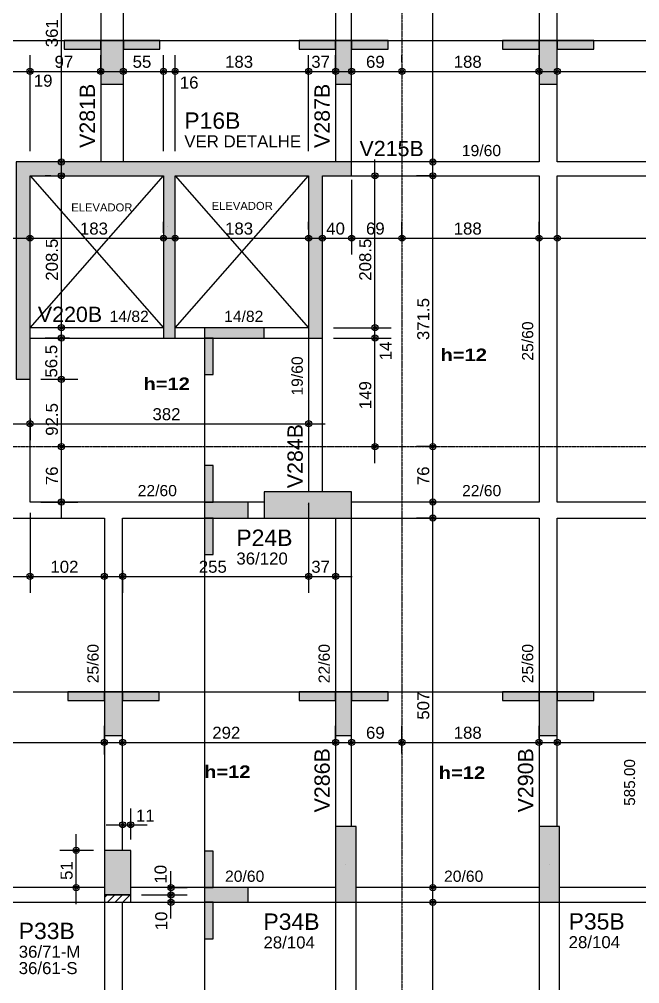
# Model space of a CAD drawing. Extents: x 0 to 13080, y 0 to 6750.
# Drawn here: x 5726 to 6577, y 1779 to 3102 of the extents above; entities that cross this region are included whole.
import ezdxf

# ---------------------------------------------------------------- set-up
doc = ezdxf.new("R2010")
doc.units = 0
doc.header["$MEASUREMENT"] = 0
for name, pattern in [('ESTILO_TQS_0002', [0.4, 0.1, -0.3]), ('ESTILO_TQS_0006', [0.3, 0.2, -0.1]), ('ESTILO_TQS_0007', [2.1, 1.5, -0.2, 0.2, -0.2])]:
    doc.linetypes.add(name, pattern=pattern)
for name, color, linetype in [('MTH-212', 1, 'CONTINUOUS'), ('MTH-230', 1, 'CONTINUOUS'), ('MTH-242', 1, 'CONTINUOUS'), ('MTH-COTAS7', 31, 'CONTINUOUS'), ('MTH-DIM-VIGA', 3, 'CONTINUOUS'), ('MTH-EIXO-214', 4, 'CONTINUOUS'), ('MTH-FACE-VIGA', 7, 'CONTINUOUS'), ('MTH-HACHURA-PILAR', 1, 'CONTINUOUS'), ('MTH-LINHA-SEÇÃO', 16, 'CONTINUOUS'), ('MTH-PILAR-MORRE', 5, 'CONTINUOUS'), ('MTH-PILAR-SEGUE', 5, 'CONTINUOUS'), ('MTH-SIMB_COTA', 3, 'CONTINUOUS'), ('MTH-SOMBRA21', 150, 'CONTINUOUS'), ('MTH-SOMBRA25', 253, 'CONTINUOUS'), ('MTH-TIT1-PILAR', 5, 'CONTINUOUS'), ('MTH-TIT1-VIGA', 5, 'CONTINUOUS'), ('MTH-TXT', 4, 'CONTINUOUS'), ('MTH-TXT-NEGRITO', 5, 'CONTINUOUS'), ('MTH-TXT-NOTAS', 3, 'CONTINUOUS'), ('MTH-VIGA-INVERTIDA', 7, 'ESTILO_TQS_0002')]:
    doc.layers.add(name, color=color, linetype=linetype)
doc.styles.add('TQS_ARIAL', font='arial.ttf')
doc.styles.add('TQS_ARIAL_BLACK', font='ariblk.ttf')

msp = doc.modelspace()

# ---------------------------------------------------------------- linework, layer by layer
at = {"layer": 'MTH-230', "linetype": 'Continuous'}
for p, q in [((5740.782194, 2678.735472), (5923.782194, 2887.235542)), ((5740.782194, 2887.235542), (5923.782194, 2678.735472)), ((5939.782194, 2678.735472), (6122.782194, 2887.235538)), ((5939.782194, 2887.235538), (6122.782194, 2678.735472))]:
    msp.add_line(p, q, dxfattribs=at)
at = {"layer": 'MTH-242', "linetype": 'Continuous'}
for p, q in [((5929.929721, 2817.472658), (5929.929721, 2817.472658)), ((6121.782195, 2435.736807), (6121.782195, 2435.736807)), ((6121.782195, 2435.736773), (6121.782195, 2435.736773)), ((6173.782195, 1942.735535), (6173.782195, 1942.735535)), ((6173.782195, 1942.735501), (6173.782195, 1942.735501)), ((6452.781432, 1942.735539), (6452.781432, 1942.735539)), ((6452.781432, 1942.735505), (6452.781432, 1942.735505))]:
    msp.add_line(p, q, dxfattribs=at)
at = {"layer": 'MTH-COTAS7', "linetype": 'Continuous'}
for p, q in [((6293.107949, 2883.735535), (6293.107949, 3428.718237)), ((5783.89382, 2883.735535), (5783.89382, 3289.735537)), ((5740.782194, 2921.235535), (5740.782194, 3052.985535)), ((5740.782194, 2921.235535), (5740.782194, 3052.985535)), ((5837.782195, 3027.351897), (5837.782195, 3052.985535)), ((5868.782195, 3027.874177), (5868.782195, 3052.985535)), ((5923.782194, 2921.235535), (5923.782194, 3052.985535)), ((5923.782194, 2921.235535), (5923.782194, 3052.985535)), ((5939.782194, 2921.235535), (5939.782194, 3052.985535)), ((5939.782194, 2921.235535), (5939.782194, 3052.985535)), ((6122.782194, 2921.235535), (6122.782194, 3052.985535)), ((6122.782194, 2921.235535), (6122.782194, 3052.985535)), ((6159.782195, 3027.874177), (6159.782195, 3052.985535)), ((6181.782195, 3027.874177), (6181.782195, 3052.985535)), ((6250.782195, 3043.091458), (6250.782195, 3052.985535)), ((6250.782195, 3043.091458), (6250.782195, 3052.985535)), ((6438.782197, 3027.874177), (6438.782197, 3052.985535)), ((6463.782197, 3027.874177), (6463.782197, 3052.985535)), ((5674.282191, 3030.485535), (5744.282194, 3030.485535)), ((5699.282194, 3030.485535), (5763.282194, 3030.485535)), ((5718.282194, 3030.485535), (5860.282195, 3030.485535)), ((5846.282195, 3030.485535), (5946.282194, 3030.485535)), ((5901.282194, 3030.485535), (5962.282194, 3030.485535)), ((5917.282194, 3030.485535), (6145.282194, 3030.485535)), ((6100.282194, 3030.485535), (6182.282195, 3030.485535)), ((6159.282195, 3030.485535), (6273.282195, 3030.485535)), ((6228.282195, 3030.485535), (6461.282197, 3030.485535)), ((6441.282197, 3030.485535), (6824.283002, 3030.485535)), ((5789.406613, 2906.235535), (5761.39382, 2906.235535)), ((5783.89382, 2656.23551), (5783.89382, 2909.735542)), ((6213.628701, 2656.23551), (6213.628701, 2909.735535)), ((6295.282196, 2906.235535), (6270.607949, 2906.235535)), ((6293.107949, 2493.235503), (6293.107949, 2909.735535)), ((5769.190608, 2887.235542), (5761.39382, 2887.235542)), ((6196.782195, 2887.235535), (6236.128701, 2887.235535)), ((6295.282196, 2887.235535), (6270.607949, 2887.235535)), ((6181.782195, 2881.735535), (6181.782195, 2779.218029)), ((6181.782195, 2881.735535), (6181.782195, 2779.218029)), ((5740.782194, 2804.890538), (5740.782194, 2824.218029)), ((5923.782194, 2809.18349), (5923.782194, 2824.218029)), ((5939.782194, 2790.985541), (5939.782194, 2824.218029)), ((6122.782194, 2813.411699), (6122.782194, 2824.218029)), ((6141.782194, 2790.985539), (6141.782194, 2824.218029)), ((6250.782195, 2806.33055), (6250.782195, 2824.218029)), ((6250.782195, 2806.33055), (6250.782195, 2824.218029)), ((6438.782197, 2808.015874), (6438.782197, 2824.218029)), ((6463.782197, 2789.921825), (6463.782197, 2824.218029)), ((5674.282191, 2801.718029), (5744.282194, 2801.718029)), ((5718.282194, 2801.718029), (5946.282194, 2801.718029)), ((5917.282194, 2801.718029), (6145.282194, 2801.718029)), ((6119.282194, 2801.718029), (6204.282195, 2801.718029)), ((6159.282195, 2801.718029), (6273.282195, 2801.718029)), ((6228.282195, 2801.718029), (6461.282197, 2801.718029)), ((6441.282197, 2801.718029), (6824.283002, 2801.718029)), ((6213.628701, 2642.235544), (6213.628701, 2701.23551)), ((5783.89382, 2585.735535), (5783.89382, 2687.23551)), ((6213.628701, 2493.235503), (6213.628701, 2687.235544)), ((5797.408483, 2678.73551), (5761.39382, 2678.73551)), ((6156.782194, 2678.73551), (6236.128701, 2678.73551)), ((6156.782194, 2678.73551), (6236.128701, 2678.73551)), ((5794.851807, 2664.73551), (5761.39382, 2664.73551)), ((6156.782194, 2664.735544), (6236.128701, 2664.735544)), ((6156.782194, 2664.735544), (6236.128701, 2664.735544)), ((5783.89382, 2493.235503), (5783.89382, 2630.735535)), ((5755.782194, 2608.235535), (5806.39382, 2608.235535)), ((5755.782194, 2608.235535), (5806.39382, 2608.235535)), ((5740.782194, 2554.266725), (5740.782194, 2524.564483)), ((5500.782194, 2547.064483), (5744.282194, 2547.064483)), ((5718.282194, 2547.064483), (6145.282194, 2547.064483)), ((6122.782194, 2544.236175), (6122.782194, 2524.564483)), ((5783.89382, 2417.236807), (5783.89382, 2538.235503)), ((6293.107949, 2417.236807), (6293.107949, 2538.235503)), ((5779.95667, 2515.735503), (5806.39382, 2515.735503)), ((5790.234721, 2515.735503), (5806.39382, 2515.735503)), ((6192.693285, 2515.735503), (6236.128701, 2515.735503)), ((6291.464159, 2515.735503), (6270.607949, 2515.735503)), ((6291.464159, 2515.735503), (6270.607949, 2515.735503)), ((5755.782194, 2439.736807), (5806.39382, 2439.736807)), ((6122.782194, 2438.736807), (6122.782194, 2315.266426)), ((6122.782194, 2438.736807), (6122.782194, 2315.266426)), ((6295.282196, 2439.736807), (6270.607949, 2439.736807)), ((6293.107949, 1888.235538), (6293.107949, 2440.236807)), ((5740.782194, 2424.736807), (5740.782194, 2315.266426)), ((5740.782194, 2424.736807), (5740.782194, 2315.266426)), ((6295.282196, 2417.736807), (6270.607949, 2417.736807)), ((6159.782195, 2361.862355), (6159.782195, 2315.266426)), ((5867.782195, 2345.762578), (5867.782195, 2315.266426)), ((5389.782195, 2337.766426), (5744.282194, 2337.766426)), ((5699.282194, 2337.766426), (5763.282194, 2337.766426)), ((5718.282194, 2337.766426), (5865.282195, 2337.766426)), ((5842.782195, 2333.046502), (5842.782195, 2315.266426)), ((5845.282195, 2337.766426), (6145.282194, 2337.766426)), ((6100.282194, 2337.766426), (6182.282195, 2337.766426)), ((5842.782195, 2093.361141), (5842.782195, 2132.580188)), ((5867.782195, 2093.494358), (5867.782195, 2132.580188)), ((6159.782195, 2109.994354), (6159.782195, 2132.580188)), ((6181.782195, 2091.319901), (6181.782195, 2132.580188)), ((6250.782195, 2094.951571), (6250.782195, 2132.580188)), ((6250.782195, 2094.951571), (6250.782195, 2132.580188)), ((6438.782197, 2115.379711), (6438.782197, 2132.580188)), ((6463.782197, 2109.994359), (6463.782197, 2132.580188)), ((5389.782195, 2110.080188), (5865.282195, 2110.080188)), ((5845.282195, 2110.080188), (6182.282195, 2110.080188)), ((6159.282195, 2110.080188), (6273.282195, 2110.080188)), ((6228.282195, 2110.080188), (6461.282197, 2110.080188)), ((6441.282197, 2110.080188), (6824.283002, 2110.080188)), ((5867.782195, 1991.522476), (5867.782195, 2019.433427)), ((5878.782195, 1976.735538), (5878.782195, 2019.433427)), ((5845.282195, 1996.933427), (5901.282195, 1996.933427)), ((5804.028478, 1888.235538), (5804.028478, 1984.235538)), ((5827.782195, 1961.735538), (5781.528478, 1961.735538)), ((5933.892048, 1878.235538), (5933.892048, 1933.235538)), ((5933.892048, 1868.235538), (5933.892048, 1923.235538)), ((5827.782195, 1910.735538), (5781.528478, 1910.735538)), ((5929.900261, 1910.735538), (5956.392048, 1910.735538)), ((6298.281814, 1910.735538), (6270.607949, 1910.735538)), ((6293.107949, 1301.735539), (6293.107949, 1913.235538)), ((5893.782195, 1900.735538), (5956.392048, 1900.735538)), ((5893.782195, 1900.735538), (5956.392048, 1900.735538)), ((5893.782195, 1890.735538), (5956.392048, 1890.735538))]:
    msp.add_line(p, q, dxfattribs=at)
at = {"layer": 'MTH-EIXO-214', "linetype": 'ESTILO_TQS_0007'}
for p, q in [((6250.782195, 6324.951479), (6250.782195, 517.214632)), ((673.355745, 2515.735465), (8996.284341, 2515.735465))]:
    msp.add_line(p, q, dxfattribs=at)
at = {"layer": 'MTH-FACE-VIGA', "linetype": 'Continuous'}
for points in [[(6159.782195, 3332.235538), (6159.782195, 2906.235535)], [(6181.782195, 2906.235535), (6181.782195, 3332.235538)], [(5837.782195, 3267.235537), (5837.782195, 2906.235535)], [(5868.782195, 2906.235535), (5868.782195, 3267.235537)], [(6438.782197, 3175.735536), (6438.782197, 2906.235497)], [(6463.782197, 2906.235497), (6463.782197, 3175.735536)], [(6438.782197, 2906.235497), (6181.782195, 2906.235497)], [(6801.783002, 2906.235497), (6463.782197, 2906.235497)], [(6181.782195, 2887.235497), (6438.782197, 2887.235497)], [(6438.782197, 2887.235497), (6438.782197, 2439.73677)], [(6463.782197, 2887.235497), (6801.783002, 2887.235497)], [(6463.782197, 2439.73677), (6463.782197, 2887.235497)], [(5923.782194, 2678.735472), (5740.782194, 2678.735472)], [(6122.782194, 2678.735472), (5939.782194, 2678.735472)], [(5740.782194, 2664.735472), (5923.782194, 2664.735472)], [(5939.782194, 2664.735472), (6122.782194, 2664.735472)], [(6122.782194, 2664.735506), (6122.782194, 2453.736807)], [(6141.782194, 2453.736807), (6141.782194, 2664.735506)], [(5740.782194, 2439.73677), (5740.782194, 2608.235535)], [(5855.282195, 2439.73677), (5740.782194, 2439.73677)], [(6061.782195, 2439.73677), (5855.282195, 2439.73677)], [(6438.782197, 2439.73677), (6181.782195, 2439.73677)], [(6801.783002, 2439.73677), (6463.782197, 2439.73677)], [(5412.282195, 2417.73677), (5731.282194, 2417.73677)], [(5731.282194, 2417.73677), (5842.782195, 2417.73677)], [(5842.782195, 2417.73677), (5842.782195, 1961.735576)], [(5867.782195, 2417.73677), (6061.782195, 2417.73677)], [(5867.782195, 1961.735576), (5867.782195, 2417.73677)], [(6159.782195, 2417.736807), (6159.782195, 1994.73554)], [(6181.782195, 2417.73677), (6438.782197, 2417.73677)], [(6181.782195, 1994.73554), (6181.782195, 2417.73677)], [(6438.782197, 2417.73677), (6438.782197, 1994.735539)], [(6463.782197, 2417.73677), (6801.783002, 2417.73677)], [(6463.782197, 1994.735539), (6463.782197, 2417.73677)], [(5842.782195, 1910.735501), (5412.282195, 1910.735501)], [(6159.782195, 1910.735501), (5878.782195, 1910.735501)], [(6438.781432, 1910.735501), (6187.782195, 1910.735501)], [(6795.783002, 1910.735501), (6466.781432, 1910.735501)], [(5412.282195, 1890.735501), (5842.782195, 1890.735501)], [(5842.782195, 1890.735501), (5842.782195, 1324.235502)], [(5867.782195, 1324.235502), (5867.782195, 1890.735538)], [(5878.782195, 1890.735501), (6159.782195, 1890.735501)], [(6159.782195, 1890.73553), (6159.782195, 1324.235502)], [(6187.782195, 1324.235502), (6187.782195, 1890.735501)], [(6187.782195, 1890.735501), (6438.781432, 1890.735501)], [(6438.781432, 1890.735539), (6438.781432, 1324.235502)], [(6466.781432, 1324.235502), (6466.781432, 1890.735501)], [(6466.781432, 1890.735501), (6795.783002, 1890.735501)]]:
    msp.add_lwpolyline(points, dxfattribs=at)
at = {"layer": 'MTH-HACHURA-PILAR', "linetype": 'Continuous'}
for p, q in [((5842.782195, 1897.126356), (5846.391377, 1900.735538)), ((5846.997979, 1890.735538), (5856.997979, 1900.735538)), ((5857.604581, 1890.735538), (5867.604581, 1900.735538)), ((5868.211182, 1890.735538), (5878.211182, 1900.735538))]:
    msp.add_line(p, q, dxfattribs=at)
at = {"layer": 'MTH-LINHA-SEÇÃO', "linetype": 'Continuous'}
for p, q in [((5412.282195, 3072.874177), (8519.889657, 3072.874177)), ((5979.819086, 2678.73551), (5979.819086, 773.769488)), ((5412.282195, 2179.28348), (8618.840056, 2179.28348))]:
    msp.add_line(p, q, dxfattribs=at)
for points in [[(5837.782195, 3060.874177), (5837.782195, 3072.874177), (5787.782195, 3072.874177), (5787.782195, 3060.874177), (5837.782195, 3060.874177)], [(5868.782195, 3072.874177), (5837.782195, 3072.874177), (5837.782195, 3012.874177), (5868.782195, 3012.874177), (5868.782195, 3072.874177)], [(5918.782195, 3060.874177), (5918.782195, 3072.874177), (5868.782195, 3072.874177), (5868.782195, 3060.874177), (5918.782195, 3060.874177)], [(6159.782195, 3060.874177), (6159.782195, 3072.874177), (6109.782195, 3072.874177), (6109.782195, 3060.874177), (6159.782195, 3060.874177)], [(6181.782195, 3072.874177), (6159.782195, 3072.874177), (6159.782195, 3012.874177), (6181.782195, 3012.874177), (6181.782195, 3072.874177)], [(6231.782195, 3060.874177), (6231.782195, 3072.874177), (6181.782195, 3072.874177), (6181.782195, 3060.874177), (6231.782195, 3060.874177)], [(6438.782197, 3060.874177), (6438.782197, 3072.874177), (6388.782197, 3072.874177), (6388.782197, 3060.874177), (6438.782197, 3060.874177)], [(6463.782197, 3072.874177), (6438.782197, 3072.874177), (6438.782197, 3012.874177), (6463.782197, 3012.874177), (6463.782197, 3072.874177)], [(6513.782197, 3060.874177), (6513.782197, 3072.874177), (6463.782197, 3072.874177), (6463.782197, 3060.874177), (6513.782197, 3060.874177)], [(5979.819086, 2678.73551), (5979.819086, 2664.73551), (6061.819086, 2664.73551), (6061.819086, 2678.73551), (5979.819086, 2678.73551)], [(5991.819086, 2664.73551), (5979.819086, 2664.73551), (5979.819086, 2614.73551), (5991.819086, 2614.73551), (5991.819086, 2664.73551)], [(5991.819086, 2489.736807), (5979.819086, 2489.736807), (5979.819086, 2439.736807), (5991.819086, 2439.736807), (5991.819086, 2489.736807)], [(5979.819086, 2439.736807), (5979.819086, 2417.736807), (6039.819086, 2417.736807), (6039.819086, 2439.736807), (5979.819086, 2439.736807)], [(5991.819086, 2417.736807), (5979.819086, 2417.736807), (5979.819086, 2367.736807), (5991.819086, 2367.736807), (5991.819086, 2417.736807)], [(5842.782195, 2167.28348), (5842.782195, 2179.28348), (5792.782195, 2179.28348), (5792.782195, 2167.28348), (5842.782195, 2167.28348)], [(5867.782195, 2179.28348), (5842.782195, 2179.28348), (5842.782195, 2119.28348), (5867.782195, 2119.28348), (5867.782195, 2179.28348)], [(5917.782195, 2167.28348), (5917.782195, 2179.28348), (5867.782195, 2179.28348), (5867.782195, 2167.28348), (5917.782195, 2167.28348)], [(6159.782195, 2167.28348), (6159.782195, 2179.28348), (6109.782195, 2179.28348), (6109.782195, 2167.28348), (6159.782195, 2167.28348)], [(6181.782195, 2179.28348), (6159.782195, 2179.28348), (6159.782195, 2119.28348), (6181.782195, 2119.28348), (6181.782195, 2179.28348)], [(6231.782195, 2167.28348), (6231.782195, 2179.28348), (6181.782195, 2179.28348), (6181.782195, 2167.28348), (6231.782195, 2167.28348)], [(6438.782197, 2167.28348), (6438.782197, 2179.28348), (6388.782197, 2179.28348), (6388.782197, 2167.28348), (6438.782197, 2167.28348)], [(6463.782197, 2179.28348), (6438.782197, 2179.28348), (6438.782197, 2119.28348), (6463.782197, 2119.28348), (6463.782197, 2179.28348)], [(6513.782197, 2167.28348), (6513.782197, 2179.28348), (6463.782197, 2179.28348), (6463.782197, 2167.28348), (6513.782197, 2167.28348)], [(5991.819086, 1960.735538), (5979.819086, 1960.735538), (5979.819086, 1910.735538), (5991.819086, 1910.735538), (5991.819086, 1960.735538)], [(5979.819086, 1910.735538), (5979.819086, 1890.735538), (6039.819086, 1890.735538), (6039.819086, 1910.735538), (5979.819086, 1910.735538)], [(5991.819086, 1890.735538), (5979.819086, 1890.735538), (5979.819086, 1840.735538), (5991.819086, 1840.735538), (5991.819086, 1890.735538)]]:
    msp.add_lwpolyline(points, dxfattribs=at)
at = {"layer": 'MTH-PILAR-MORRE', "linetype": 'Continuous'}
msp.add_lwpolyline([(5878.782195, 1900.735538), (5842.782195, 1900.735538), (5842.782195, 1890.735538), (5878.782195, 1890.735538), (5878.782195, 1900.735538)], dxfattribs=at)
at = {"layer": 'MTH-PILAR-SEGUE', "linetype": 'Continuous'}
for points in [[(6141.782194, 2664.735544), (6141.782194, 2887.235535), (6181.782195, 2887.235535), (6181.782195, 2906.235535), (5721.782194, 2906.235535), (5721.782194, 2608.235535), (5740.782194, 2608.235535), (5740.782194, 2887.235542), (5923.782194, 2887.235542), (5923.782194, 2664.735544), (5939.782194, 2664.735544), (5939.782194, 2887.235538), (6122.782194, 2887.235538), (6122.782194, 2664.735544), (6141.782194, 2664.735544)], [(6181.782195, 2417.736807), (6181.782195, 2453.736807), (6061.782195, 2453.736807), (6061.782195, 2417.736807), (6181.782195, 2417.736807)], [(6159.782195, 1890.73553), (6187.782195, 1890.73553), (6187.782195, 1994.73554), (6159.782195, 1994.73554), (6159.782195, 1890.73553)], [(6438.781432, 1890.735539), (6466.781432, 1890.735539), (6466.781432, 1994.735539), (6438.781432, 1994.735539), (6438.781432, 1890.735539)], [(5842.782195, 1900.735538), (5878.782195, 1900.735538), (5878.782195, 1961.735576), (5842.782195, 1961.735576), (5842.782195, 1900.735538)]]:
    msp.add_lwpolyline(points, dxfattribs=at)
at = {"layer": 'MTH-SIMB_COTA', "linetype": 'Continuous'}
for centre, radius in [((5740.782194, 3030.485535), 4.200001), ((5740.782194, 3030.485535), 4.200001), ((5740.782194, 3030.485535), 2.1), ((5740.782194, 3030.485535), 2.1), ((5837.782195, 3030.485535), 4.200001), ((5837.782195, 3030.485535), 2.1), ((5868.782195, 3030.485535), 4.200001), ((5868.782195, 3030.485535), 2.1), ((5923.782194, 3030.485535), 4.200001), ((5923.782194, 3030.485535), 4.200001), ((5923.782194, 3030.485535), 2.1), ((5923.782194, 3030.485535), 2.1), ((5939.782194, 3030.485535), 4.200001), ((5939.782194, 3030.485535), 4.200001), ((5939.782194, 3030.485535), 2.1), ((5939.782194, 3030.485535), 2.1), ((6122.782194, 3030.485535), 4.200001), ((6122.782194, 3030.485535), 4.200001), ((6122.782194, 3030.485535), 2.1), ((6122.782194, 3030.485535), 2.1), ((6159.782195, 3030.485535), 4.200001), ((6159.782195, 3030.485535), 2.1), ((6181.782195, 3030.485535), 4.200001), ((6181.782195, 3030.485535), 2.1), ((6250.782195, 3030.485535), 4.200001), ((6250.782195, 3030.485535), 4.200001), ((6250.782195, 3030.485535), 2.1), ((6250.782195, 3030.485535), 2.1), ((6438.782197, 3030.485535), 4.200001), ((6438.782197, 3030.485535), 2.1), ((6463.782197, 3030.485535), 4.200001), ((6463.782197, 3030.485535), 2.1), ((5783.89382, 2906.235535), 4.200001), ((5783.89382, 2906.235535), 2.1), ((6293.107949, 2906.235535), 4.200001), ((6293.107949, 2906.235535), 2.1), ((5783.89382, 2887.235542), 4.200001), ((5783.89382, 2887.235542), 2.1), ((6213.628701, 2887.235535), 4.200001), ((6213.628701, 2887.235535), 2.1), ((6293.107949, 2887.235535), 4.200001), ((6293.107949, 2887.235535), 2.1), ((5740.782194, 2801.718029), 4.200001), ((5923.782194, 2801.718029), 4.200001), ((5939.782194, 2801.718029), 4.200001), ((6122.782194, 2801.718029), 4.200001), ((6141.782194, 2801.718029), 4.200001), ((6181.782195, 2801.718029), 4.200001), ((6181.782195, 2801.718029), 4.200001), ((6250.782195, 2801.718029), 4.200001), ((6250.782195, 2801.718029), 4.200001), ((6438.782197, 2801.718029), 4.200001), ((6463.782197, 2801.718029), 4.200001), ((5740.782194, 2801.718029), 2.1), ((5923.782194, 2801.718029), 2.1), ((5939.782194, 2801.718029), 2.1), ((6122.782194, 2801.718029), 2.1), ((6141.782194, 2801.718029), 2.1), ((6181.782195, 2801.718029), 2.1), ((6181.782195, 2801.718029), 2.1), ((6250.782195, 2801.718029), 2.1), ((6250.782195, 2801.718029), 2.1), ((6438.782197, 2801.718029), 2.1), ((6463.782197, 2801.718029), 2.1), ((5783.89382, 2678.73551), 4.200001), ((5783.89382, 2678.73551), 2.1), ((6213.628701, 2678.73551), 4.200001), ((6213.628701, 2678.73551), 4.200001), ((6213.628701, 2678.73551), 2.1), ((6213.628701, 2678.73551), 2.1), ((5783.89382, 2664.73551), 4.200001), ((5783.89382, 2664.73551), 2.1), ((6213.628701, 2664.735544), 4.200001), ((6213.628701, 2664.735544), 4.200001), ((6213.628701, 2664.735544), 2.1), ((6213.628701, 2664.735544), 2.1), ((5783.89382, 2608.235535), 4.200001), ((5783.89382, 2608.235535), 4.200001), ((5783.89382, 2608.235535), 2.1), ((5783.89382, 2608.235535), 2.1), ((5740.782194, 2547.064483), 4.200001), ((5740.782194, 2547.064483), 2.1), ((6122.782194, 2547.064483), 4.200001), ((6122.782194, 2547.064483), 2.1), ((5783.89382, 2515.735503), 4.200001), ((5783.89382, 2515.735503), 4.200001), ((5783.89382, 2515.735503), 2.1), ((5783.89382, 2515.735503), 2.1), ((6213.628701, 2515.735503), 4.200001), ((6213.628701, 2515.735503), 2.1), ((6293.107949, 2515.735503), 4.200001), ((6293.107949, 2515.735503), 4.200001), ((6293.107949, 2515.735503), 2.1), ((6293.107949, 2515.735503), 2.1), ((5783.89382, 2439.736807), 4.200001), ((5783.89382, 2439.736807), 2.1), ((6293.107949, 2439.736807), 4.200001), ((6293.107949, 2439.736807), 2.1), ((6293.107949, 2417.736807), 4.200001), ((6293.107949, 2417.736807), 2.1), ((5740.782194, 2337.766426), 4.200001), ((5740.782194, 2337.766426), 4.200001), ((5842.782195, 2337.766426), 4.200001), ((5867.782195, 2337.766426), 4.200001), ((6122.782194, 2337.766426), 4.200001), ((6122.782194, 2337.766426), 4.200001), ((6159.782195, 2337.766426), 4.200001), ((5740.782194, 2337.766426), 2.1), ((5740.782194, 2337.766426), 2.1), ((5842.782195, 2337.766426), 2.1), ((5867.782195, 2337.766426), 2.1), ((6122.782194, 2337.766426), 2.1), ((6122.782194, 2337.766426), 2.1), ((6159.782195, 2337.766426), 2.1), ((5842.782195, 2110.080188), 4.200001), ((5842.782195, 2110.080188), 2.1), ((5867.782195, 2110.080188), 4.200001), ((5867.782195, 2110.080188), 2.1), ((6159.782195, 2110.080188), 4.200001), ((6159.782195, 2110.080188), 2.1), ((6181.782195, 2110.080188), 4.200001), ((6181.782195, 2110.080188), 2.1), ((6250.782195, 2110.080188), 4.200001), ((6250.782195, 2110.080188), 4.200001), ((6250.782195, 2110.080188), 2.1), ((6250.782195, 2110.080188), 2.1), ((6438.782197, 2110.080188), 4.200001), ((6438.782197, 2110.080188), 2.1), ((6463.782197, 2110.080188), 4.200001), ((6463.782197, 2110.080188), 2.1), ((5867.782195, 1996.933427), 4.200001), ((5867.782195, 1996.933427), 2.1), ((5878.782195, 1996.933427), 4.200001), ((5878.782195, 1996.933427), 2.1), ((5804.028478, 1961.735538), 4.200001), ((5804.028478, 1961.735538), 2.1), ((5804.028478, 1910.735538), 4.200001), ((5804.028478, 1910.735538), 2.1), ((5933.892048, 1910.735538), 4.200001), ((5933.892048, 1910.735538), 2.1), ((6293.107949, 1910.735538), 4.200001), ((6293.107949, 1910.735538), 2.1), ((5933.892048, 1900.735538), 4.200001), ((5933.892048, 1900.735538), 4.200001), ((5933.892048, 1890.735538), 4.200001), ((5933.892048, 1900.735538), 2.1), ((5933.892048, 1900.735538), 2.1), ((5933.892048, 1890.735538), 2.1), ((6293.107949, 1890.735538), 4.200001), ((6293.107949, 1890.735538), 2.1)]:
    msp.add_circle(centre, radius, dxfattribs=at)
at = {"layer": 'MTH-SOMBRA21', "linetype": 'Continuous'}
for points in [[(5837.782195, 3060.874177), (5837.782195, 3072.874177), (5787.782195, 3072.874177)], [(5837.782195, 3060.874177), (5787.782195, 3072.874177), (5787.782195, 3060.874177)], [(5868.782195, 3072.874177), (5837.782195, 3072.874177), (5837.782195, 3012.874177)], [(5868.782195, 3072.874177), (5837.782195, 3012.874177), (5868.782195, 3012.874177)], [(5918.782195, 3060.874177), (5918.782195, 3072.874177), (5868.782195, 3072.874177)], [(5918.782195, 3060.874177), (5868.782195, 3072.874177), (5868.782195, 3060.874177)], [(5868.782195, 3072.874177), (5868.782195, 3012.874177), (5868.782195, 3072.874177)], [(6159.782195, 3060.874177), (6159.782195, 3072.874177), (6109.782195, 3072.874177)], [(6159.782195, 3060.874177), (6109.782195, 3072.874177), (6109.782195, 3060.874177)], [(6181.782195, 3072.874177), (6159.782195, 3072.874177), (6159.782195, 3012.874177)], [(6181.782195, 3072.874177), (6159.782195, 3012.874177), (6181.782195, 3012.874177)], [(6231.782195, 3060.874177), (6231.782195, 3072.874177), (6181.782195, 3072.874177)], [(6231.782195, 3060.874177), (6181.782195, 3072.874177), (6181.782195, 3060.874177)], [(6181.782195, 3072.874177), (6181.782195, 3012.874177), (6181.782195, 3072.874177)], [(6438.782197, 3060.874177), (6438.782197, 3072.874177), (6388.782197, 3072.874177)], [(6438.782197, 3060.874177), (6388.782197, 3072.874177), (6388.782197, 3060.874177)], [(6463.782197, 3072.874177), (6438.782197, 3072.874177), (6438.782197, 3012.874177)], [(6463.782197, 3072.874177), (6438.782197, 3012.874177), (6463.782197, 3012.874177)], [(6513.782197, 3060.874177), (6513.782197, 3072.874177), (6463.782197, 3072.874177)], [(6513.782197, 3060.874177), (6463.782197, 3072.874177), (6463.782197, 3060.874177)], [(6463.782197, 3072.874177), (6463.782197, 3012.874177), (6463.782197, 3072.874177)], [(5837.782195, 3060.874177), (5787.782195, 3060.874177), (5837.782195, 3060.874177)], [(5918.782195, 3060.874177), (5868.782195, 3060.874177), (5918.782195, 3060.874177)], [(6159.782195, 3060.874177), (6109.782195, 3060.874177), (6159.782195, 3060.874177)], [(6231.782195, 3060.874177), (6181.782195, 3060.874177), (6231.782195, 3060.874177)], [(6438.782197, 3060.874177), (6388.782197, 3060.874177), (6438.782197, 3060.874177)], [(6513.782197, 3060.874177), (6463.782197, 3060.874177), (6513.782197, 3060.874177)], [(5979.819086, 2678.73551), (5979.819086, 2664.73551), (6061.819086, 2664.73551)], [(5979.819086, 2678.73551), (6061.819086, 2664.73551), (6061.819086, 2678.73551)], [(5979.819086, 2678.73551), (6061.819086, 2678.73551), (5979.819086, 2678.73551)], [(5991.819086, 2664.73551), (5979.819086, 2664.73551), (5979.819086, 2614.73551)], [(5991.819086, 2664.73551), (5979.819086, 2614.73551), (5991.819086, 2614.73551)], [(5991.819086, 2664.73551), (5991.819086, 2614.73551), (5991.819086, 2664.73551)], [(5991.819086, 2489.736807), (5979.819086, 2489.736807), (5979.819086, 2439.736807)], [(5991.819086, 2489.736807), (5979.819086, 2439.736807), (5991.819086, 2439.736807)], [(5991.819086, 2489.736807), (5991.819086, 2439.736807), (5991.819086, 2489.736807)], [(5979.819086, 2439.736807), (5979.819086, 2417.736807), (6039.819086, 2417.736807)], [(5979.819086, 2439.736807), (6039.819086, 2417.736807), (6039.819086, 2439.736807)], [(5979.819086, 2439.736807), (6039.819086, 2439.736807), (5979.819086, 2439.736807)], [(5991.819086, 2417.736807), (5979.819086, 2417.736807), (5979.819086, 2367.736807)], [(5991.819086, 2417.736807), (5979.819086, 2367.736807), (5991.819086, 2367.736807)], [(5991.819086, 2417.736807), (5991.819086, 2367.736807), (5991.819086, 2417.736807)], [(5842.782195, 2167.28348), (5842.782195, 2179.28348), (5792.782195, 2179.28348)], [(5842.782195, 2167.28348), (5792.782195, 2179.28348), (5792.782195, 2167.28348)], [(5867.782195, 2179.28348), (5842.782195, 2179.28348), (5842.782195, 2119.28348)], [(5867.782195, 2179.28348), (5842.782195, 2119.28348), (5867.782195, 2119.28348)], [(5917.782195, 2167.28348), (5917.782195, 2179.28348), (5867.782195, 2179.28348)], [(5917.782195, 2167.28348), (5867.782195, 2179.28348), (5867.782195, 2167.28348)], [(5867.782195, 2179.28348), (5867.782195, 2119.28348), (5867.782195, 2179.28348)], [(6159.782195, 2167.28348), (6159.782195, 2179.28348), (6109.782195, 2179.28348)], [(6159.782195, 2167.28348), (6109.782195, 2179.28348), (6109.782195, 2167.28348)], [(6181.782195, 2179.28348), (6159.782195, 2179.28348), (6159.782195, 2119.28348)], [(6181.782195, 2179.28348), (6159.782195, 2119.28348), (6181.782195, 2119.28348)], [(6231.782195, 2167.28348), (6231.782195, 2179.28348), (6181.782195, 2179.28348)], [(6231.782195, 2167.28348), (6181.782195, 2179.28348), (6181.782195, 2167.28348)], [(6181.782195, 2179.28348), (6181.782195, 2119.28348), (6181.782195, 2179.28348)], [(6438.782197, 2167.28348), (6438.782197, 2179.28348), (6388.782197, 2179.28348)], [(6438.782197, 2167.28348), (6388.782197, 2179.28348), (6388.782197, 2167.28348)], [(6463.782197, 2179.28348), (6438.782197, 2179.28348), (6438.782197, 2119.28348)], [(6463.782197, 2179.28348), (6438.782197, 2119.28348), (6463.782197, 2119.28348)], [(6513.782197, 2167.28348), (6513.782197, 2179.28348), (6463.782197, 2179.28348)], [(6513.782197, 2167.28348), (6463.782197, 2179.28348), (6463.782197, 2167.28348)], [(6463.782197, 2179.28348), (6463.782197, 2119.28348), (6463.782197, 2179.28348)], [(5842.782195, 2167.28348), (5792.782195, 2167.28348), (5842.782195, 2167.28348)], [(5917.782195, 2167.28348), (5867.782195, 2167.28348), (5917.782195, 2167.28348)], [(6159.782195, 2167.28348), (6109.782195, 2167.28348), (6159.782195, 2167.28348)], [(6231.782195, 2167.28348), (6181.782195, 2167.28348), (6231.782195, 2167.28348)], [(6438.782197, 2167.28348), (6388.782197, 2167.28348), (6438.782197, 2167.28348)], [(6513.782197, 2167.28348), (6463.782197, 2167.28348), (6513.782197, 2167.28348)], [(5991.819086, 1960.735538), (5979.819086, 1960.735538), (5979.819086, 1910.735538)], [(5991.819086, 1960.735538), (5979.819086, 1910.735538), (5991.819086, 1910.735538)], [(5991.819086, 1960.735538), (5991.819086, 1910.735538), (5991.819086, 1960.735538)], [(5979.819086, 1910.735538), (5979.819086, 1890.735538), (6039.819086, 1890.735538)], [(5979.819086, 1910.735538), (6039.819086, 1890.735538), (6039.819086, 1910.735538)], [(5979.819086, 1910.735538), (6039.819086, 1910.735538), (5979.819086, 1910.735538)], [(5991.819086, 1890.735538), (5979.819086, 1890.735538), (5979.819086, 1840.735538)], [(5991.819086, 1890.735538), (5979.819086, 1840.735538), (5991.819086, 1840.735538)], [(5991.819086, 1890.735538), (5991.819086, 1840.735538), (5991.819086, 1890.735538)]]:
    msp.add_solid(points, dxfattribs=at)
at = {"layer": 'MTH-SOMBRA25', "linetype": 'Continuous'}
for points in [[(6181.782195, 2906.235535), (5721.782194, 2906.235535), (5740.782194, 2887.235542)], [(5721.782194, 2906.235535), (5721.782194, 2608.235535), (5740.782194, 2608.235535)], [(5721.782194, 2906.235535), (5740.782194, 2608.235535), (5740.782194, 2887.235542)], [(6181.782195, 2906.235535), (5740.782194, 2887.235542), (5923.782194, 2887.235542)], [(6181.782195, 2906.235535), (5923.782194, 2887.235542), (5939.782194, 2887.235538)], [(6181.782195, 2906.235535), (5939.782194, 2887.235538), (6122.782194, 2887.235538)], [(6181.782195, 2906.235535), (6122.782194, 2887.235538), (6141.782194, 2887.235535)], [(6181.782195, 2906.235535), (6141.782194, 2887.235535), (6181.782195, 2887.235535)], [(5923.782194, 2887.235542), (5923.782194, 2664.735544), (5939.782194, 2664.735544)], [(5923.782194, 2887.235542), (5939.782194, 2664.735544), (5939.782194, 2887.235538)], [(6122.782194, 2887.235538), (6122.782194, 2664.735544), (6141.782194, 2664.735544)], [(6122.782194, 2887.235538), (6141.782194, 2664.735544), (6141.782194, 2887.235535)], [(6181.782195, 2417.736807), (6181.782195, 2453.736807), (6061.782195, 2453.736807)], [(6181.782195, 2417.736807), (6061.782195, 2453.736807), (6061.782195, 2417.736807)], [(6181.782195, 2417.736807), (6061.782195, 2417.736807), (6181.782195, 2417.736807)], [(6159.782195, 1890.73553), (6187.782195, 1890.73553), (6187.782195, 1994.73554)], [(6159.782195, 1890.73553), (6187.782195, 1994.73554), (6159.782195, 1994.73554)], [(6159.782195, 1890.73553), (6159.782195, 1994.73554), (6159.782195, 1890.73553)], [(6438.781432, 1890.735539), (6466.781432, 1890.735539), (6466.781432, 1994.735539)], [(6438.781432, 1890.735539), (6466.781432, 1994.735539), (6438.781432, 1994.735539)], [(6438.781432, 1890.735539), (6438.781432, 1994.735539), (6438.781432, 1890.735539)], [(5842.782195, 1900.735538), (5878.782195, 1900.735538), (5878.782195, 1961.735576)], [(5842.782195, 1900.735538), (5878.782195, 1961.735576), (5842.782195, 1961.735576)], [(5842.782195, 1900.735538), (5842.782195, 1961.735576), (5842.782195, 1900.735538)]]:
    msp.add_solid(points, dxfattribs=at)
at = {"layer": 'MTH-VIGA-INVERTIDA', "linetype": 'ESTILO_TQS_0006'}
msp.add_line((6141.782194, 2659.735475), (6141.782194, 2664.73551), dxfattribs=at)

# ---------------------------------------------------------------- texts
at = {"layer": 'MTH-212', "linetype": 'Continuous', "style": 'TQS_ARIAL'}
for s, p in [('VER DETALHE', (5952.335628, 2926.251899)), ('36/120', (6023.7278, 2354.00234)), ('28/104', (6060.843675, 1827.333124)), ('28/104', (6479.31529, 1827.747841)), ('36/71-M', (5725.249229, 1814.654716)), ('36/61-S', (5725.249229, 1792.154716))]:
    msp.add_text(s, height=16.5, dxfattribs=at).set_placement(p)
at = {"layer": 'MTH-COTAS7', "linetype": 'Continuous', "style": 'TQS_ARIAL'}
for s, p in [('361', (5778.94382, 3063.635536)), ('208.5', (5778.94382, 2743.385526)), ('208.5', (6208.678701, 2743.385522)), ('371.5', (6288.157949, 2661.885519)), ('56.5', (5778.089327, 2610.485614)), ('14', (6236.58203, 2634.233471)), ('149', (6208.678701, 2567.135523)), ('92.5', (5778.94382, 2530.635519)), ('76', (5778.94382, 2462.886155)), ('76', (6288.157949, 2462.886155)), ('507', (6288.157949, 2141.136173)), ('51', (5799.078478, 1921.385538)), ('10', (5928.003588, 1916.297571)), ('10', (5928.942048, 1852.235544))]:
    msp.add_text(s, height=16.5, rotation=90, dxfattribs=at).set_placement(p)
for s, p in [('97', (5774.432194, 3035.435535)), ('55', (5881.432194, 3035.435535)), ('183', (6008.182194, 3035.435535)), ('37', (6126.432194, 3035.435535)), ('69', (6201.432195, 3035.435535)), ('188', (6321.682196, 3035.435535)), ('19', (5745.928027, 3009.461886)), ('16', (5946.165779, 3006.950776)), ('183', (5809.182194, 2806.668029)), ('183', (6008.182194, 2806.668029)), ('40', (6146.932194, 2806.668029)), ('69', (6201.432195, 2806.668029)), ('188', (6321.682196, 2806.668029)), ('382', (5908.682194, 2552.014483)), ('102', (5768.682194, 2342.716426)), ('255', (5972.182194, 2342.716426)), ('37', (6126.432194, 2342.716426)), ('292', (5990.682195, 2115.030188)), ('69', (6201.432195, 2115.030188)), ('188', (6321.682196, 2115.030188)), ('11', (5885.989786, 2001.338161))]:
    msp.add_text(s, height=16.5, dxfattribs=at).set_placement(p)
at = {"layer": 'MTH-DIM-VIGA', "linetype": 'Continuous', "style": 'TQS_ARIAL'}
for s, height, p in [('19/60', 15.4, (6332.881791, 2914.235497)), ('14/82', 15.375, (5849.864979, 2686.735472)), ('14/82', 15.375, (6006.937975, 2686.735472)), ('22/60', 15.375, (5888.421214, 2447.73677)), ('22/60', 15.375, (6333.159199, 2447.73677)), ('20/60', 15.4, (6008.168536, 1918.735501)), ('20/60', 15.4, (6308.461621, 1918.735501))]:
    msp.add_text(s, height=height, dxfattribs=at).set_placement(p)
for s, p in [('25/60', (6430.782197, 2633.668003)), ('19/60', (6114.782194, 2585.723763)), ('25/60', (5834.782195, 2191.147585)), ('22/60', (6151.782195, 2191.147585)), ('25/60', (6430.782197, 2191.147584))]:
    msp.add_text(s, height=15.4, rotation=90, dxfattribs=at).set_placement(p)
at = {"layer": 'MTH-TIT1-PILAR', "linetype": 'Continuous', "style": 'TQS_ARIAL'}
for s, p in [('P16B', (5952.335628, 2951.751899)), ('P24B', (6023.7278, 2379.50234)), ('P34B', (6060.843675, 1852.833124)), ('P35B', (6479.31529, 1853.247841)), ('P33B', (5725.249229, 1840.154716))]:
    msp.add_text(s, height=22.5, dxfattribs=at).set_placement(p)
at = {"layer": 'MTH-TIT1-VIGA', "linetype": 'Continuous', "style": 'TQS_ARIAL'}
for s, p in [('V281B', (5829.782195, 2925.485535)), ('V287B', (6151.782195, 2925.485535)), ('V284B', (6114.782194, 2458.736807)), ('V286B', (6151.782195, 2013.98554)), ('V290B', (6430.782197, 2013.985539))]:
    msp.add_text(s, height=21, rotation=90, dxfattribs=at).set_placement(p)
for s, p in [('V215B', (6192.532195, 2914.235497)), ('V220B', (5751.532194, 2686.735472))]:
    msp.add_text(s, height=21, dxfattribs=at).set_placement(p)
at = {"layer": 'MTH-TXT', "linetype": 'Continuous', "style": 'TQS_ARIAL'}
msp.add_text('585.00', height=15, rotation=90, dxfattribs=at).set_placement((6570.391827, 2022.998384))
at = {"layer": 'MTH-TXT-NEGRITO', "linetype": 'Continuous', "style": 'TQS_ARIAL_BLACK'}
for p in [(6303.643543, 2633.023187), (5896.324523, 2593.323774), (5979.472732, 2061.137308), (6301.228116, 2059.842576)]:
    msp.add_text('h=12', height=17.25, dxfattribs=at).set_placement(p)
at = {"layer": 'MTH-TXT-NOTAS', "linetype": 'Continuous', "style": 'TQS_ARIAL'}
for p in [(5797.263945, 2838.407448), (5989.769616, 2840.491215)]:
    msp.add_text('ELEVADOR', height=11.025, dxfattribs=at).set_placement(p)

doc.saveas('drawing.dxf')
